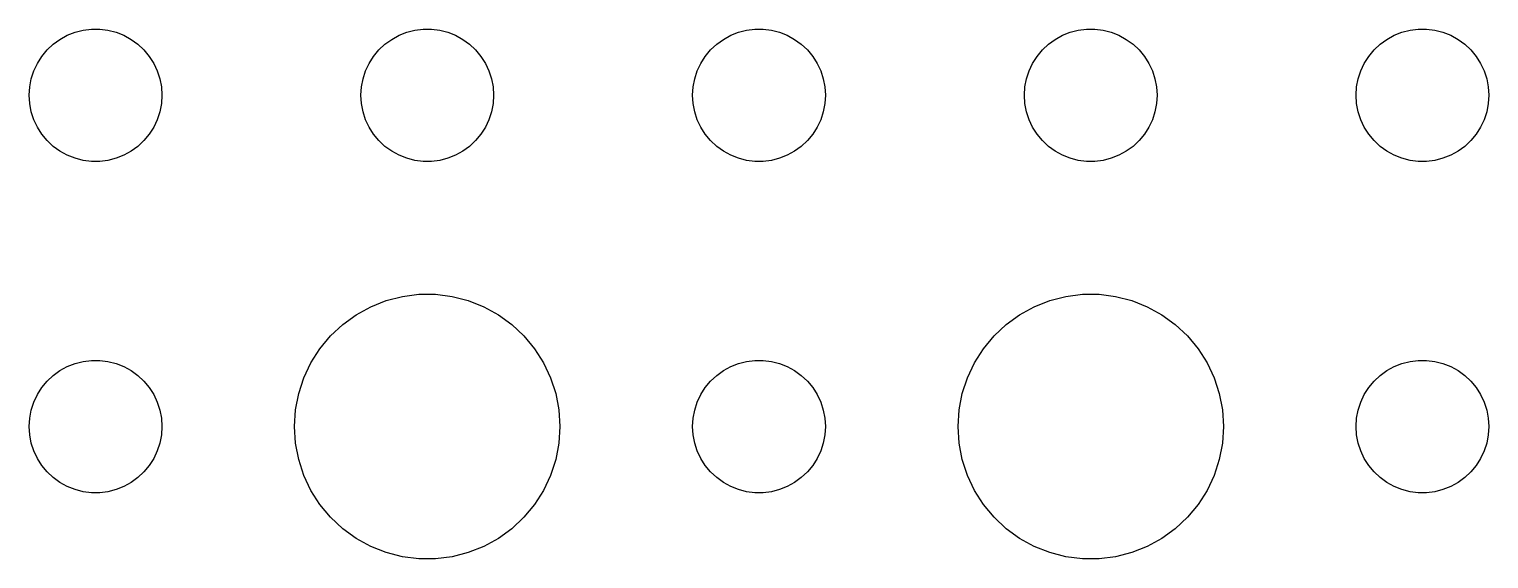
# Model space of a CAD drawing. Header units: metres. Extents: x -157 to 157, y -157 to 157.
# Drawn here: x -39 to -6, y -77.99 to -66 of the extents above; entities that cross this region are included whole.
import ezdxf

# ---------------------------------------------------------------- set-up
doc = ezdxf.new("R2010")
doc.units = ezdxf.units.M

msp = doc.modelspace()

# ---------------------------------------------------------------- linework, layer by layer
for p, q in [((-38.4561, -66.3442), (-38.3037, -66.2335)), ((-38.3037, -66.2335), (-38.1387, -66.1428)), ((-38.1387, -66.1428), (-37.9635, -66.0734)), ((-37.9635, -66.0734), (-37.7811, -66.0266)), ((-37.7811, -66.0266), (-37.5942, -66.003)), ((-37.5942, -66.003), (-37.4058, -66.003)), ((-37.4058, -66.003), (-37.2189, -66.0266)), ((-37.2189, -66.0266), (-37.0365, -66.0734)), ((-37.0365, -66.0734), (-36.8613, -66.1428)), ((-36.8613, -66.1428), (-36.6963, -66.2335)), ((-36.6963, -66.2335), (-36.5439, -66.3442)), ((-30.9561, -66.3442), (-30.8037, -66.2335)), ((-30.8037, -66.2335), (-30.6387, -66.1428)), ((-30.6387, -66.1428), (-30.4635, -66.0734)), ((-30.4635, -66.0734), (-30.2811, -66.0266)), ((-30.2811, -66.0266), (-30.0942, -66.003)), ((-30.0942, -66.003), (-29.9058, -66.003)), ((-29.9058, -66.003), (-29.7189, -66.0266)), ((-29.7189, -66.0266), (-29.5365, -66.0734)), ((-29.5365, -66.0734), (-29.3613, -66.1428)), ((-29.3613, -66.1428), (-29.1963, -66.2335)), ((-29.1963, -66.2335), (-29.0439, -66.3442)), ((-23.4561, -66.3442), (-23.3037, -66.2335)), ((-23.3037, -66.2335), (-23.1387, -66.1428)), ((-23.1387, -66.1428), (-22.9635, -66.0734)), ((-22.9635, -66.0734), (-22.7811, -66.0266)), ((-22.7811, -66.0266), (-22.5942, -66.003)), ((-22.5942, -66.003), (-22.4058, -66.003)), ((-22.4058, -66.003), (-22.2189, -66.0266)), ((-22.2189, -66.0266), (-22.0365, -66.0734)), ((-22.0365, -66.0734), (-21.8613, -66.1428)), ((-21.8613, -66.1428), (-21.6963, -66.2335)), ((-21.6963, -66.2335), (-21.5439, -66.3442)), ((-15.9561, -66.3442), (-15.8037, -66.2335)), ((-15.8037, -66.2335), (-15.6387, -66.1428)), ((-15.6387, -66.1428), (-15.4635, -66.0734)), ((-15.4635, -66.0734), (-15.2811, -66.0266)), ((-15.2811, -66.0266), (-15.0942, -66.003)), ((-15.0942, -66.003), (-14.9058, -66.003)), ((-14.9058, -66.003), (-14.7189, -66.0266)), ((-14.7189, -66.0266), (-14.5365, -66.0734)), ((-14.5365, -66.0734), (-14.3613, -66.1428)), ((-14.3613, -66.1428), (-14.1963, -66.2335)), ((-14.1963, -66.2335), (-14.0439, -66.3442)), ((-8.45613, -66.3442), (-8.30373, -66.2335)), ((-8.30373, -66.2335), (-8.13866, -66.1428)), ((-8.13866, -66.1428), (-7.96352, -66.0734)), ((-7.96352, -66.0734), (-7.78107, -66.0266)), ((-7.78107, -66.0266), (-7.59418, -66.003)), ((-7.59418, -66.003), (-7.40581, -66.003)), ((-7.40581, -66.003), (-7.21892, -66.0266)), ((-7.21892, -66.0266), (-7.03647, -66.0734)), ((-7.03647, -66.0734), (-6.86133, -66.1428)), ((-6.86133, -66.1428), (-6.69626, -66.2335)), ((-6.69626, -66.2335), (-6.54385, -66.3442)), ((-38.8145, -66.7774), (-38.7135, -66.6183)), ((-38.7135, -66.6183), (-38.5934, -66.4732)), ((-38.5934, -66.4732), (-38.4561, -66.3442)), ((-36.5439, -66.3442), (-36.4065, -66.4732)), ((-36.4065, -66.4732), (-36.2865, -66.6183)), ((-36.2865, -66.6183), (-36.1855, -66.7774)), ((-31.3145, -66.7774), (-31.2135, -66.6183)), ((-31.2135, -66.6183), (-31.0934, -66.4732)), ((-31.0934, -66.4732), (-30.9561, -66.3442)), ((-29.0439, -66.3442), (-28.9065, -66.4732)), ((-28.9065, -66.4732), (-28.7865, -66.6183)), ((-28.7865, -66.6183), (-28.6855, -66.7774)), ((-23.8145, -66.7774), (-23.7135, -66.6183)), ((-23.7135, -66.6183), (-23.5934, -66.4732)), ((-23.5934, -66.4732), (-23.4561, -66.3442)), ((-21.5439, -66.3442), (-21.4065, -66.4732)), ((-21.4065, -66.4732), (-21.2865, -66.6183)), ((-21.2865, -66.6183), (-21.1855, -66.7774)), ((-16.3145, -66.7774), (-16.2135, -66.6183)), ((-16.2135, -66.6183), (-16.0934, -66.4732)), ((-16.0934, -66.4732), (-15.9561, -66.3442)), ((-14.0439, -66.3442), (-13.9065, -66.4732)), ((-13.9065, -66.4732), (-13.7865, -66.6183)), ((-13.7865, -66.6183), (-13.6855, -66.7774)), ((-8.81445, -66.7774), (-8.71352, -66.6183)), ((-8.71352, -66.6183), (-8.59344, -66.4732)), ((-8.59344, -66.4732), (-8.45613, -66.3442)), ((-6.54385, -66.3442), (-6.40654, -66.4732)), ((-6.40654, -66.4732), (-6.28647, -66.6183)), ((-6.28647, -66.6183), (-6.18553, -66.7774)), ((-38.9529, -67.127), (-38.8947, -66.9478)), ((-38.8947, -66.9478), (-38.8145, -66.7774)), ((-36.1855, -66.7774), (-36.1053, -66.9478)), ((-36.1053, -66.9478), (-36.0471, -67.127)), ((-31.4529, -67.127), (-31.3947, -66.9478)), ((-31.3947, -66.9478), (-31.3145, -66.7774)), ((-28.6855, -66.7774), (-28.6053, -66.9478)), ((-28.6053, -66.9478), (-28.5471, -67.127)), ((-23.9529, -67.127), (-23.8947, -66.9478)), ((-23.8947, -66.9478), (-23.8145, -66.7774)), ((-21.1855, -66.7774), (-21.1053, -66.9478)), ((-21.1053, -66.9478), (-21.0471, -67.127)), ((-16.4529, -67.127), (-16.3947, -66.9478)), ((-16.3947, -66.9478), (-16.3145, -66.7774)), ((-13.6855, -66.7774), (-13.6053, -66.9478)), ((-13.6053, -66.9478), (-13.5471, -67.127)), ((-8.95287, -67.127), (-8.89465, -66.9478)), ((-8.89465, -66.9478), (-8.81445, -66.7774)), ((-6.18553, -66.7774), (-6.10533, -66.9478)), ((-6.10533, -66.9478), (-6.04712, -67.127)), ((-39, -67.5), (-38.9882, -67.312)), ((-38.9882, -67.312), (-38.9529, -67.127)), ((-36.0471, -67.127), (-36.0118, -67.312)), ((-36.0118, -67.312), (-36, -67.5)), ((-31.5, -67.5), (-31.4882, -67.312)), ((-31.4882, -67.312), (-31.4529, -67.127)), ((-28.5471, -67.127), (-28.5118, -67.312)), ((-28.5118, -67.312), (-28.5, -67.5)), ((-24, -67.5), (-23.9882, -67.312)), ((-23.9882, -67.312), (-23.9529, -67.127)), ((-21.0471, -67.127), (-21.0118, -67.312)), ((-21.0118, -67.312), (-21, -67.5)), ((-16.5, -67.5), (-16.4882, -67.312)), ((-16.4882, -67.312), (-16.4529, -67.127)), ((-13.5471, -67.127), (-13.5118, -67.312)), ((-13.5118, -67.312), (-13.5, -67.5)), ((-9, -67.5), (-8.98816, -67.312)), ((-8.98816, -67.312), (-8.95287, -67.127)), ((-6.04712, -67.127), (-6.01183, -67.312)), ((-6.01183, -67.312), (-6, -67.5)), ((-38.9882, -67.688), (-39, -67.5)), ((-36, -67.5), (-36.0118, -67.688)), ((-31.4882, -67.688), (-31.5, -67.5)), ((-28.5, -67.5), (-28.5118, -67.688)), ((-23.9882, -67.688), (-24, -67.5)), ((-21, -67.5), (-21.0118, -67.688)), ((-16.4882, -67.688), (-16.5, -67.5)), ((-13.5, -67.5), (-13.5118, -67.688)), ((-8.98816, -67.688), (-9, -67.5)), ((-6, -67.5), (-6.01183, -67.688)), ((-38.9529, -67.873), (-38.9882, -67.688)), ((-38.8947, -68.0522), (-38.9529, -67.873)), ((-36.0471, -67.873), (-36.1053, -68.0522)), ((-36.0118, -67.688), (-36.0471, -67.873)), ((-31.4529, -67.873), (-31.4882, -67.688)), ((-31.3947, -68.0522), (-31.4529, -67.873)), ((-28.5471, -67.873), (-28.6053, -68.0522)), ((-28.5118, -67.688), (-28.5471, -67.873)), ((-23.9529, -67.873), (-23.9882, -67.688)), ((-23.8947, -68.0522), (-23.9529, -67.873)), ((-21.0471, -67.873), (-21.1053, -68.0522)), ((-21.0118, -67.688), (-21.0471, -67.873)), ((-16.4529, -67.873), (-16.4882, -67.688)), ((-16.3947, -68.0522), (-16.4529, -67.873)), ((-13.5471, -67.873), (-13.6053, -68.0522)), ((-13.5118, -67.688), (-13.5471, -67.873)), ((-8.95287, -67.873), (-8.98816, -67.688)), ((-8.89465, -68.0522), (-8.95287, -67.873)), ((-6.04712, -67.873), (-6.10533, -68.0522)), ((-6.01183, -67.688), (-6.04712, -67.873)), ((-38.8145, -68.2226), (-38.8947, -68.0522)), ((-38.7135, -68.3817), (-38.8145, -68.2226)), ((-36.1855, -68.2226), (-36.2865, -68.3817)), ((-36.1053, -68.0522), (-36.1855, -68.2226)), ((-31.3145, -68.2226), (-31.3947, -68.0522)), ((-31.2135, -68.3817), (-31.3145, -68.2226)), ((-28.6855, -68.2226), (-28.7865, -68.3817)), ((-28.6053, -68.0522), (-28.6855, -68.2226)), ((-23.8145, -68.2226), (-23.8947, -68.0522)), ((-23.7135, -68.3817), (-23.8145, -68.2226)), ((-21.1855, -68.2226), (-21.2865, -68.3817)), ((-21.1053, -68.0522), (-21.1855, -68.2226)), ((-16.3145, -68.2226), (-16.3947, -68.0522)), ((-16.2135, -68.3817), (-16.3145, -68.2226)), ((-13.6855, -68.2226), (-13.7865, -68.3817)), ((-13.6053, -68.0522), (-13.6855, -68.2226)), ((-8.81445, -68.2226), (-8.89465, -68.0522)), ((-8.71352, -68.3817), (-8.81445, -68.2226)), ((-6.18553, -68.2226), (-6.28647, -68.3817)), ((-6.10533, -68.0522), (-6.18553, -68.2226)), ((-38.5934, -68.5268), (-38.7135, -68.3817)), ((-38.4561, -68.6558), (-38.5934, -68.5268)), ((-36.4065, -68.5268), (-36.5439, -68.6558)), ((-36.2865, -68.3817), (-36.4065, -68.5268)), ((-31.0934, -68.5268), (-31.2135, -68.3817)), ((-30.9561, -68.6558), (-31.0934, -68.5268)), ((-28.9065, -68.5268), (-29.0439, -68.6558)), ((-28.7865, -68.3817), (-28.9065, -68.5268)), ((-23.5934, -68.5268), (-23.7135, -68.3817)), ((-23.4561, -68.6558), (-23.5934, -68.5268)), ((-21.4065, -68.5268), (-21.5439, -68.6558)), ((-21.2865, -68.3817), (-21.4065, -68.5268)), ((-16.0934, -68.5268), (-16.2135, -68.3817)), ((-15.9561, -68.6558), (-16.0934, -68.5268)), ((-13.9065, -68.5268), (-14.0439, -68.6558)), ((-13.7865, -68.3817), (-13.9065, -68.5268)), ((-8.59344, -68.5268), (-8.71352, -68.3817)), ((-8.45613, -68.6558), (-8.59344, -68.5268)), ((-6.40654, -68.5268), (-6.54385, -68.6558)), ((-6.28647, -68.3817), (-6.40654, -68.5268)), ((-38.3037, -68.7665), (-38.4561, -68.6558)), ((-38.1387, -68.8572), (-38.3037, -68.7665)), ((-37.9635, -68.9266), (-38.1387, -68.8572)), ((-37.7811, -68.9734), (-37.9635, -68.9266)), ((-37.0365, -68.9266), (-37.2189, -68.9734)), ((-36.8613, -68.8572), (-37.0365, -68.9266)), ((-36.6963, -68.7665), (-36.8613, -68.8572)), ((-36.5439, -68.6558), (-36.6963, -68.7665)), ((-30.8037, -68.7665), (-30.9561, -68.6558)), ((-30.6387, -68.8572), (-30.8037, -68.7665)), ((-30.4635, -68.9266), (-30.6387, -68.8572)), ((-30.2811, -68.9734), (-30.4635, -68.9266)), ((-29.5365, -68.9266), (-29.7189, -68.9734)), ((-29.3613, -68.8572), (-29.5365, -68.9266)), ((-29.1963, -68.7665), (-29.3613, -68.8572)), ((-29.0439, -68.6558), (-29.1963, -68.7665)), ((-23.3037, -68.7665), (-23.4561, -68.6558)), ((-23.1387, -68.8572), (-23.3037, -68.7665)), ((-22.9635, -68.9266), (-23.1387, -68.8572)), ((-22.7811, -68.9734), (-22.9635, -68.9266)), ((-22.0365, -68.9266), (-22.2189, -68.9734)), ((-21.8613, -68.8572), (-22.0365, -68.9266)), ((-21.6963, -68.7665), (-21.8613, -68.8572)), ((-21.5439, -68.6558), (-21.6963, -68.7665)), ((-15.8037, -68.7665), (-15.9561, -68.6558)), ((-15.6387, -68.8572), (-15.8037, -68.7665)), ((-15.4635, -68.9266), (-15.6387, -68.8572)), ((-15.2811, -68.9734), (-15.4635, -68.9266)), ((-14.5365, -68.9266), (-14.7189, -68.9734)), ((-14.3613, -68.8572), (-14.5365, -68.9266)), ((-14.1963, -68.7665), (-14.3613, -68.8572)), ((-14.0439, -68.6558), (-14.1963, -68.7665)), ((-8.30373, -68.7665), (-8.45613, -68.6558)), ((-8.13866, -68.8572), (-8.30373, -68.7665)), ((-7.96352, -68.9266), (-8.13866, -68.8572)), ((-7.78107, -68.9734), (-7.96352, -68.9266)), ((-7.03647, -68.9266), (-7.21892, -68.9734)), ((-6.86133, -68.8572), (-7.03647, -68.9266)), ((-6.69626, -68.7665), (-6.86133, -68.8572)), ((-6.54385, -68.6558), (-6.69626, -68.7665)), ((-37.5942, -68.997), (-37.7811, -68.9734)), ((-37.4058, -68.997), (-37.5942, -68.997)), ((-37.2189, -68.9734), (-37.4058, -68.997)), ((-30.0942, -68.997), (-30.2811, -68.9734)), ((-29.9058, -68.997), (-30.0942, -68.997)), ((-29.7189, -68.9734), (-29.9058, -68.997)), ((-22.5942, -68.997), (-22.7811, -68.9734)), ((-22.4058, -68.997), (-22.5942, -68.997)), ((-22.2189, -68.9734), (-22.4058, -68.997)), ((-15.0942, -68.997), (-15.2811, -68.9734)), ((-14.9058, -68.997), (-15.0942, -68.997)), ((-14.7189, -68.9734), (-14.9058, -68.997)), ((-7.59418, -68.997), (-7.78107, -68.9734)), ((-7.40581, -68.997), (-7.59418, -68.997)), ((-7.21892, -68.9734), (-7.40581, -68.997)), ((-31.2773, -72.2855), (-30.927, -72.1468)), ((-30.927, -72.1468), (-30.5621, -72.0531)), ((-30.5621, -72.0531), (-30.1884, -72.0059)), ((-30.1884, -72.0059), (-29.8116, -72.0059)), ((-29.8116, -72.0059), (-29.4379, -72.0531)), ((-29.4379, -72.0531), (-29.0729, -72.1468)), ((-29.0729, -72.1468), (-28.7227, -72.2855)), ((-16.2773, -72.2855), (-15.927, -72.1468)), ((-15.927, -72.1468), (-15.5621, -72.0531)), ((-15.5621, -72.0531), (-15.1884, -72.0059)), ((-15.1884, -72.0059), (-14.8116, -72.0059)), ((-14.8116, -72.0059), (-14.4379, -72.0531)), ((-14.4379, -72.0531), (-14.0729, -72.1468)), ((-14.0729, -72.1468), (-13.7227, -72.2855)), ((-31.9123, -72.6885), (-31.6075, -72.467)), ((-31.6075, -72.467), (-31.2773, -72.2855)), ((-28.7227, -72.2855), (-28.3925, -72.467)), ((-28.3925, -72.467), (-28.0877, -72.6885)), ((-16.9123, -72.6885), (-16.6075, -72.467)), ((-16.6075, -72.467), (-16.2773, -72.2855)), ((-13.7227, -72.2855), (-13.3925, -72.467)), ((-13.3925, -72.467), (-13.0877, -72.6885)), ((-32.1869, -72.9464), (-31.9123, -72.6885)), ((-28.0877, -72.6885), (-27.8131, -72.9464)), ((-17.1869, -72.9464), (-16.9123, -72.6885)), ((-13.0877, -72.6885), (-12.8131, -72.9464)), ((-32.6289, -73.5547), (-32.427, -73.2366)), ((-32.427, -73.2366), (-32.1869, -72.9464)), ((-27.8131, -72.9464), (-27.5729, -73.2366)), ((-27.5729, -73.2366), (-27.3711, -73.5547)), ((-17.6289, -73.5547), (-17.427, -73.2366)), ((-17.427, -73.2366), (-17.1869, -72.9464)), ((-12.8131, -72.9464), (-12.5729, -73.2366)), ((-12.5729, -73.2366), (-12.3711, -73.5547)), ((-38.1387, -73.6428), (-37.9635, -73.5734)), ((-37.9635, -73.5734), (-37.7811, -73.5266)), ((-37.7811, -73.5266), (-37.5942, -73.503)), ((-37.5942, -73.503), (-37.4058, -73.503)), ((-37.4058, -73.503), (-37.2189, -73.5266)), ((-37.2189, -73.5266), (-37.0365, -73.5734)), ((-37.0365, -73.5734), (-36.8613, -73.6428)), ((-32.7893, -73.8956), (-32.6289, -73.5547)), ((-27.3711, -73.5547), (-27.2107, -73.8956)), ((-23.1387, -73.6428), (-22.9635, -73.5734)), ((-22.9635, -73.5734), (-22.7811, -73.5266)), ((-22.7811, -73.5266), (-22.5942, -73.503)), ((-22.5942, -73.503), (-22.4058, -73.503)), ((-22.4058, -73.503), (-22.2189, -73.5266)), ((-22.2189, -73.5266), (-22.0365, -73.5734)), ((-22.0365, -73.5734), (-21.8613, -73.6428)), ((-17.7893, -73.8956), (-17.6289, -73.5547)), ((-12.3711, -73.5547), (-12.2107, -73.8956)), ((-8.13866, -73.6428), (-7.96352, -73.5734)), ((-7.96352, -73.5734), (-7.78107, -73.5266)), ((-7.78107, -73.5266), (-7.59418, -73.503)), ((-7.59418, -73.503), (-7.40581, -73.503)), ((-7.40581, -73.503), (-7.21892, -73.5266)), ((-7.21892, -73.5266), (-7.03647, -73.5734)), ((-7.03647, -73.5734), (-6.86133, -73.6428)), ((-38.5934, -73.9732), (-38.4561, -73.8442)), ((-38.4561, -73.8442), (-38.3037, -73.7335)), ((-38.3037, -73.7335), (-38.1387, -73.6428)), ((-36.8613, -73.6428), (-36.6963, -73.7335)), ((-36.6963, -73.7335), (-36.5439, -73.8442)), ((-36.5439, -73.8442), (-36.4065, -73.9732)), ((-32.9057, -74.2539), (-32.7893, -73.8956)), ((-27.2107, -73.8956), (-27.0942, -74.2539)), ((-23.5934, -73.9732), (-23.4561, -73.8442)), ((-23.4561, -73.8442), (-23.3037, -73.7335)), ((-23.3037, -73.7335), (-23.1387, -73.6428)), ((-21.8613, -73.6428), (-21.6963, -73.7335)), ((-21.6963, -73.7335), (-21.5439, -73.8442)), ((-21.5439, -73.8442), (-21.4065, -73.9732)), ((-17.9057, -74.2539), (-17.7893, -73.8956)), ((-12.2107, -73.8956), (-12.0942, -74.2539)), ((-8.59344, -73.9732), (-8.45613, -73.8442)), ((-8.45613, -73.8442), (-8.30373, -73.7335)), ((-8.30373, -73.7335), (-8.13866, -73.6428)), ((-6.86133, -73.6428), (-6.69626, -73.7335)), ((-6.69626, -73.7335), (-6.54385, -73.8442)), ((-6.54385, -73.8442), (-6.40654, -73.9732)), ((-38.8145, -74.2774), (-38.7135, -74.1183)), ((-38.7135, -74.1183), (-38.5934, -73.9732)), ((-36.4065, -73.9732), (-36.2865, -74.1183)), ((-36.2865, -74.1183), (-36.1855, -74.2774)), ((-23.8145, -74.2774), (-23.7135, -74.1183)), ((-23.7135, -74.1183), (-23.5934, -73.9732)), ((-21.4065, -73.9732), (-21.2865, -74.1183)), ((-21.2865, -74.1183), (-21.1855, -74.2774)), ((-8.81445, -74.2774), (-8.71352, -74.1183)), ((-8.71352, -74.1183), (-8.59344, -73.9732)), ((-6.40654, -73.9732), (-6.28647, -74.1183)), ((-6.28647, -74.1183), (-6.18553, -74.2774)), ((-38.9529, -74.627), (-38.8947, -74.4478)), ((-38.8947, -74.4478), (-38.8145, -74.2774)), ((-36.1855, -74.2774), (-36.1053, -74.4478)), ((-36.1053, -74.4478), (-36.0471, -74.627)), ((-32.9763, -74.624), (-32.9057, -74.2539)), ((-27.0942, -74.2539), (-27.0237, -74.624)), ((-23.9529, -74.627), (-23.8947, -74.4478)), ((-23.8947, -74.4478), (-23.8145, -74.2774)), ((-21.1855, -74.2774), (-21.1053, -74.4478)), ((-21.1053, -74.4478), (-21.0471, -74.627)), ((-17.9763, -74.624), (-17.9057, -74.2539)), ((-12.0942, -74.2539), (-12.0237, -74.624)), ((-8.95287, -74.627), (-8.89465, -74.4478)), ((-8.89465, -74.4478), (-8.81445, -74.2774)), ((-6.18553, -74.2774), (-6.10533, -74.4478)), ((-6.10533, -74.4478), (-6.04712, -74.627)), ((-39, -75), (-38.9882, -74.812)), ((-38.9882, -74.812), (-38.9529, -74.627)), ((-36.0471, -74.627), (-36.0118, -74.812)), ((-36.0118, -74.812), (-36, -75)), ((-33, -75), (-32.9763, -74.624)), ((-27.0237, -74.624), (-27, -75)), ((-24, -75), (-23.9882, -74.812)), ((-23.9882, -74.812), (-23.9529, -74.627)), ((-21.0471, -74.627), (-21.0118, -74.812)), ((-21.0118, -74.812), (-21, -75)), ((-18, -75), (-17.9763, -74.624)), ((-12.0237, -74.624), (-12, -75)), ((-9, -75), (-8.98816, -74.812)), ((-8.98816, -74.812), (-8.95287, -74.627)), ((-6.04712, -74.627), (-6.01183, -74.812)), ((-6.01183, -74.812), (-6, -75)), ((-38.9882, -75.188), (-39, -75)), ((-38.9529, -75.373), (-38.9882, -75.188)), ((-36.0118, -75.188), (-36.0471, -75.373)), ((-36, -75), (-36.0118, -75.188)), ((-32.9763, -75.376), (-33, -75)), ((-27, -75), (-27.0237, -75.376)), ((-23.9882, -75.188), (-24, -75)), ((-23.9529, -75.373), (-23.9882, -75.188)), ((-21.0118, -75.188), (-21.0471, -75.373)), ((-21, -75), (-21.0118, -75.188)), ((-17.9763, -75.376), (-18, -75)), ((-12, -75), (-12.0237, -75.376)), ((-8.98816, -75.188), (-9, -75)), ((-8.95287, -75.373), (-8.98816, -75.188)), ((-6.01183, -75.188), (-6.04712, -75.373)), ((-6, -75), (-6.01183, -75.188)), ((-38.8947, -75.5522), (-38.9529, -75.373)), ((-38.8145, -75.7226), (-38.8947, -75.5522)), ((-36.1053, -75.5522), (-36.1855, -75.7226)), ((-36.0471, -75.373), (-36.1053, -75.5522)), ((-32.9057, -75.7461), (-32.9763, -75.376)), ((-27.0237, -75.376), (-27.0942, -75.7461)), ((-23.8947, -75.5522), (-23.9529, -75.373)), ((-23.8145, -75.7226), (-23.8947, -75.5522)), ((-21.1053, -75.5522), (-21.1855, -75.7226)), ((-21.0471, -75.373), (-21.1053, -75.5522)), ((-17.9057, -75.7461), (-17.9763, -75.376)), ((-12.0237, -75.376), (-12.0942, -75.7461)), ((-8.89465, -75.5522), (-8.95287, -75.373)), ((-8.81445, -75.7226), (-8.89465, -75.5522)), ((-6.10533, -75.5522), (-6.18553, -75.7226)), ((-6.04712, -75.373), (-6.10533, -75.5522)), ((-38.7135, -75.8817), (-38.8145, -75.7226)), ((-38.5934, -76.0268), (-38.7135, -75.8817)), ((-36.2865, -75.8817), (-36.4065, -76.0268)), ((-36.1855, -75.7226), (-36.2865, -75.8817)), ((-32.7893, -76.1044), (-32.9057, -75.7461)), ((-27.0942, -75.7461), (-27.2107, -76.1044)), ((-23.7135, -75.8817), (-23.8145, -75.7226)), ((-23.5934, -76.0268), (-23.7135, -75.8817)), ((-21.2865, -75.8817), (-21.4065, -76.0268)), ((-21.1855, -75.7226), (-21.2865, -75.8817)), ((-17.7893, -76.1044), (-17.9057, -75.7461)), ((-12.0942, -75.7461), (-12.2107, -76.1044)), ((-8.71352, -75.8817), (-8.81445, -75.7226)), ((-8.59344, -76.0268), (-8.71352, -75.8817)), ((-6.28647, -75.8817), (-6.40654, -76.0268)), ((-6.18553, -75.7226), (-6.28647, -75.8817)), ((-38.4561, -76.1558), (-38.5934, -76.0268)), ((-38.3037, -76.2665), (-38.4561, -76.1558)), ((-36.5439, -76.1558), (-36.6963, -76.2665)), ((-36.4065, -76.0268), (-36.5439, -76.1558)), ((-32.6289, -76.4453), (-32.7893, -76.1044)), ((-27.2107, -76.1044), (-27.3711, -76.4453)), ((-23.4561, -76.1558), (-23.5934, -76.0268)), ((-23.3037, -76.2665), (-23.4561, -76.1558)), ((-21.5439, -76.1558), (-21.6963, -76.2665)), ((-21.4065, -76.0268), (-21.5439, -76.1558)), ((-17.6289, -76.4453), (-17.7893, -76.1044)), ((-12.2107, -76.1044), (-12.3711, -76.4453)), ((-8.45613, -76.1558), (-8.59344, -76.0268)), ((-8.30373, -76.2665), (-8.45613, -76.1558)), ((-6.54385, -76.1558), (-6.69626, -76.2665)), ((-6.40654, -76.0268), (-6.54385, -76.1558)), ((-38.1387, -76.3572), (-38.3037, -76.2665)), ((-37.9635, -76.4266), (-38.1387, -76.3572)), ((-37.7811, -76.4734), (-37.9635, -76.4266)), ((-37.5942, -76.497), (-37.7811, -76.4734)), ((-37.4058, -76.497), (-37.5942, -76.497)), ((-37.2189, -76.4734), (-37.4058, -76.497)), ((-37.0365, -76.4266), (-37.2189, -76.4734)), ((-36.8613, -76.3572), (-37.0365, -76.4266)), ((-36.6963, -76.2665), (-36.8613, -76.3572)), ((-32.427, -76.7634), (-32.6289, -76.4453)), ((-27.3711, -76.4453), (-27.5729, -76.7634)), ((-23.1387, -76.3572), (-23.3037, -76.2665)), ((-22.9635, -76.4266), (-23.1387, -76.3572)), ((-22.7811, -76.4734), (-22.9635, -76.4266)), ((-22.5942, -76.497), (-22.7811, -76.4734)), ((-22.4058, -76.497), (-22.5942, -76.497)), ((-22.2189, -76.4734), (-22.4058, -76.497)), ((-22.0365, -76.4266), (-22.2189, -76.4734)), ((-21.8613, -76.3572), (-22.0365, -76.4266)), ((-21.6963, -76.2665), (-21.8613, -76.3572)), ((-17.427, -76.7634), (-17.6289, -76.4453)), ((-12.3711, -76.4453), (-12.5729, -76.7634)), ((-8.13866, -76.3572), (-8.30373, -76.2665)), ((-7.96352, -76.4266), (-8.13866, -76.3572)), ((-7.78107, -76.4734), (-7.96352, -76.4266)), ((-7.59418, -76.497), (-7.78107, -76.4734)), ((-7.40581, -76.497), (-7.59418, -76.497)), ((-7.21892, -76.4734), (-7.40581, -76.497)), ((-7.03647, -76.4266), (-7.21892, -76.4734)), ((-6.86133, -76.3572), (-7.03647, -76.4266)), ((-6.69626, -76.2665), (-6.86133, -76.3572)), ((-32.1869, -77.0536), (-32.427, -76.7634)), ((-27.5729, -76.7634), (-27.8131, -77.0536)), ((-17.1869, -77.0536), (-17.427, -76.7634)), ((-12.5729, -76.7634), (-12.8131, -77.0536)), ((-31.9123, -77.3115), (-32.1869, -77.0536)), ((-27.8131, -77.0536), (-28.0877, -77.3115)), ((-16.9123, -77.3115), (-17.1869, -77.0536)), ((-12.8131, -77.0536), (-13.0877, -77.3115)), ((-31.6075, -77.533), (-31.9123, -77.3115)), ((-31.2773, -77.7145), (-31.6075, -77.533)), ((-28.3925, -77.533), (-28.7227, -77.7145)), ((-28.0877, -77.3115), (-28.3925, -77.533)), ((-16.6075, -77.533), (-16.9123, -77.3115)), ((-16.2773, -77.7145), (-16.6075, -77.533)), ((-13.3925, -77.533), (-13.7227, -77.7145)), ((-13.0877, -77.3115), (-13.3925, -77.533)), ((-30.927, -77.8532), (-31.2773, -77.7145)), ((-30.5621, -77.9469), (-30.927, -77.8532)), ((-29.0729, -77.8532), (-29.4379, -77.9469)), ((-28.7227, -77.7145), (-29.0729, -77.8532)), ((-15.927, -77.8532), (-16.2773, -77.7145)), ((-15.5621, -77.9469), (-15.927, -77.8532)), ((-14.0729, -77.8532), (-14.4379, -77.9469)), ((-13.7227, -77.7145), (-14.0729, -77.8532)), ((-30.1884, -77.9941), (-30.5621, -77.9469)), ((-29.8116, -77.9941), (-30.1884, -77.9941)), ((-29.4379, -77.9469), (-29.8116, -77.9941)), ((-15.1884, -77.9941), (-15.5621, -77.9469)), ((-14.8116, -77.9941), (-15.1884, -77.9941)), ((-14.4379, -77.9469), (-14.8116, -77.9941))]:
    msp.add_line(p, q)

doc.saveas('drawing.dxf')
